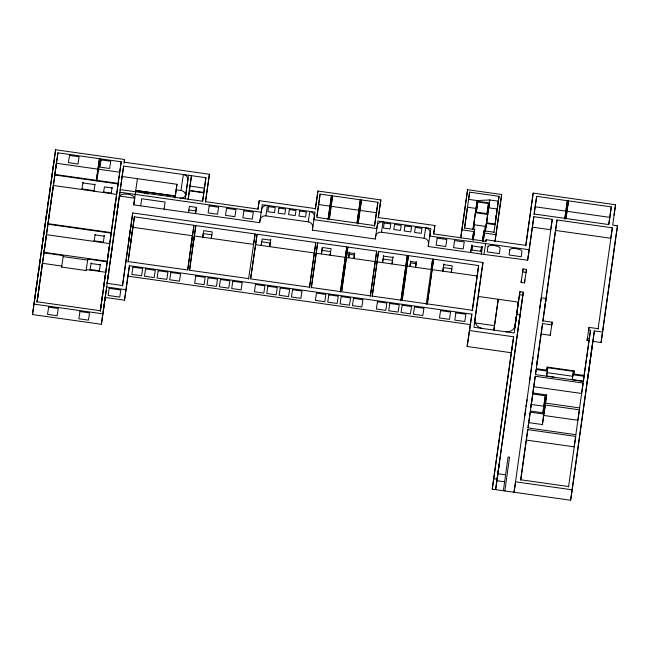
<?xml version="1.0" encoding="UTF-8"?>
<svg xmlns="http://www.w3.org/2000/svg" width="650" height="650" viewBox="0 0 650 650"><rect width="100%" height="100%" fill="white"/><g stroke="black" fill="none" stroke-linecap="round" stroke-linejoin="round"><path stroke-width="0.97" d="M511.615 349.822L511.875 347.88M493.951 232.716L499.046 196.324L469.633 192.164L468.544 199.363L477.141 200.574L489.71 199.956L498.314 201.175L495.064 224.721L486.468 223.511L487.264 217.661M189.434 190.385L203.873 192.433L205.928 177.71L123.614 166.067L101.408 324.301L32.5 314.551L55.616 149.752L124.532 159.494L124.15 162.191L209.414 174.257L205.587 201.671L258.042 209.089L259.22 200.663L315.486 208.618L317.939 191.035L380.835 199.932L378.381 217.514L434.891 225.509L433.721 233.935L485.924 241.321L486.143 239.752L525.891 245.375L533.179 193.099L615.55 204.758L612.706 225.119L617.5 225.794L601.087 342.509L592.8 341.339L570.627 500.248L492.245 489.166L512.054 347.214M32.5 314.551L55.616 149.752M36.969 302.25L42.396 263.307L61.734 266.045L61.587 267.069L86.101 270.53L87.823 259.074L107.242 261.82L100.417 310.749L37.148 301.795L43.981 252.874L63.31 255.604L63.164 256.628L87.677 260.098L87.823 259.074M43.875 252.712L46.394 234.658L109.663 243.612L111.239 233.171L47.978 224.226M47.864 224.169L54.844 175.013L118.105 183.966L107.323 261.259L44.054 252.306L54.844 175.013M54.99 173.095L57.939 152.831L99.458 158.697L96.444 180.326L54.917 174.452L57.939 152.831M93.974 190.637L93.892 191.197L94.973 184.056L94.892 184.616L82.875 182.918L82.956 182.357L81.884 189.499L81.957 188.939L94.868 190.767M96.371 179.952L99.458 158.697M96.85 181.025L100.076 158.787L121.209 161.777L118.186 183.406L97.061 180.416M86.101 270.53L86.247 269.514L105.666 272.261L107.242 261.82M100.214 311.35L105.666 272.261M107.144 261.674L109.663 243.612M111.142 233.009L118.105 183.966M117.983 184.007L121.209 161.777M101.408 324.301L105.162 297.448L124.508 300.186L129.439 265.704L471.859 314.145L467.155 346.499L511.225 352.731L513.638 336.781L469.568 330.541M111.402 252.671L107.112 283.457L107.575 280.646M111.54 251.688L119.381 195.536M120.079 190.531L123.614 166.067M122.419 285.943L132.73 212.956L482.974 262.502L473.931 327.267L514.166 332.954L519.927 291.671L523.307 292.151L495.625 489.645L521.731 302.583M259.659 222.666L260.033 220.025A5.306 4.851 8.6 0 1 265.874 215.873L267.451 205.433A5.306 4.851 8.6 0 0 261.609 209.592L259.659 222.666L133.737 204.856L134.656 198.291M135.476 192.408L137.386 178.677M132.73 212.956L122.598 285.529L107.242 283.359M135.688 191.774L133.737 204.856M127.985 262.056L132.836 227.297L192.416 235.722L193.993 225.29L134.412 216.856L132.982 226.346M134.412 216.856L128.172 261.576L187.752 270.002L193.993 225.29M124.508 300.186L125.019 296.53M125.149 295.563L129.439 265.704M175.053 197.649L176.987 184.283L122.037 176.507M176.987 184.283L175.061 197.893M185.258 198.794L188.541 175.256M189.231 191.019L191.49 175.671L188.207 199.209M187.679 269.685L192.416 235.722M195.869 210.949L195.496 213.59L196.438 207.374L189.386 206.375L188.443 212.599L188.817 209.958L195.869 210.949L196.406 207.399M189.516 269.953L192.66 247.471M248.519 279.126L255.141 233.935L195.837 225.55L192.79 246.496L194.252 236.486M195.837 225.55L189.597 270.262L248.658 278.614M203.661 193.058L205.928 177.71M188.232 198.372L189.386 190.783L203.816 192.822L202.646 201.248L120.331 189.605M205.376 202.312L209.414 174.257M375.261 239.021L375.627 236.381A5.306 4.851 8.6 0 1 381.469 232.221L383.045 221.788A5.306 4.851 8.6 0 0 377.211 225.94L375.261 239.021L312.366 230.124L312.731 227.484A5.306 4.851 8.6 0 0 308.254 221.869L265.874 215.873M315.266 209.292L317.939 191.035M316.908 216.19L320.109 194.098L331.476 195.699L328.226 219.018L316.859 217.409L320.109 194.098M309.392 287.739L315.819 242.523L257.099 234.211L250.624 278.411M315.819 242.523L309.587 287.235L250.616 278.891L257.099 234.211M311.236 287.999L317.663 242.783L346.783 246.903L340.543 291.614L311.423 287.495L317.663 242.783M321.929 250.38L321.433 253.971L322.408 247.496L331.094 248.722L330.119 255.206L330.614 251.607L321.929 250.38L322.351 247.601M327.998 219.741L331.476 195.699M329.241 218.92L332.581 195.861L360.344 199.786L357.094 223.096L329.331 219.172L332.581 195.861M340.348 292.118L346.783 246.903M341.583 291.273L347.88 247.057L376.691 251.136L370.451 295.848L341.64 291.769L347.88 247.057M349.448 252.232L348.644 257.822L349.399 252.826M357.004 222.852L360.344 199.786M357.971 223.982L361.449 199.94L377.91 202.272L374.66 225.582L358.199 223.251L361.449 199.94M354.689 252.972L353.884 258.57L354.64 253.573L347.059 252.501M374.433 226.306L377.91 202.272M378.17 218.189L379.121 211.347M370.264 296.343L376.691 251.136M372.101 296.603L378.536 251.396L407.322 255.466L401.082 300.178L372.296 296.108L378.536 251.396M400.887 300.682L407.322 255.466M401.984 300.836L408.411 255.621L432.689 259.049L426.254 304.265M408.411 255.621L402.171 300.332L426.449 303.769M416.374 261.698L415.569 267.288L416.325 262.299L410.727 261.503M602.672 332.077L594.376 330.899L572.203 489.816L515.629 481.812L514.053 492.245L552.264 219.318L533.837 216.71L529.222 249.738L485.615 243.571L483.982 254.402L428.204 246.512L428.577 243.872A5.306 4.851 8.6 0 0 424.101 238.257L381.469 232.221M427.156 304.395L433.582 259.179L478.636 265.549L472.396 310.269L427.343 303.891L433.582 259.179M460.72 237.843L467.594 189.702L501.678 194.521L495.016 241.686M460.777 237.859L467.594 189.702M469.633 192.164L464.62 228.061L474.695 229.482L473.509 237.965L472.777 237.859L472.534 239.428M477.141 200.574L473.208 228.353L473.858 223.787M473.793 229.556L474.451 224.811M472.777 237.859L473.663 231.514L472.452 239.517M477.774 202.028L476.361 212.136L487.11 213.655L488.516 203.548L477.774 202.028L476.263 212.03M472.201 246.342L471.697 249.974L472.412 245.221M467.155 346.499L471.859 314.145M472.209 310.765L478.636 265.549M481.593 246.748L480.968 251.282L481.683 246.529M482.544 240.841L483.966 230.799L494.041 232.221M484.534 231.075L485.201 226.33M483.283 240.947L484.404 233.033L483.194 241.036M485.355 231.498L486.598 221.658M485.461 230.75L489.71 199.956L489.564 200.947M473.72 224.705L485.932 226.436L489.352 202.971L477.132 201.248L475.889 209.438M474.841 319.881L477.977 297.391M481.39 272.935L478.116 296.416L518.351 302.112L514.767 327.771M483.982 254.402L527.646 260.179L529.222 249.738M485.615 243.571L429.788 236.072L430.836 228.548L377.886 221.057L376.838 228.581L313.942 219.684L314.99 212.16L262.291 204.701L261.243 212.233L119.957 192.246L119.389 196.032L134.745 198.201M496.259 215.223L495.983 217.189L496.251 215.402M494.951 241.662L501.678 194.521M493.854 330.265L498.233 299.26L493.854 330.184M525.712 245.757L533.179 193.099M512.33 345.264L512.598 343.322M521.097 282.449L523.104 268.921L526.484 269.401L524.469 282.929L521.097 282.449L521.528 279.362M492.245 489.166L513.638 336.781M523.104 268.921L522.673 272.009L526.053 272.488L526.484 269.401M524.469 282.929L524.899 279.833M527.646 260.179L533.837 216.71M533.999 214.638L535.096 206.781L565.809 211.128L567.385 200.688L536.673 196.349L535.242 205.839M536.673 196.349L534.211 214.012L564.923 218.359L567.385 200.688M503.368 490.734L508.081 456.974L509.551 457.186L504.839 490.945M520.617 480.196L526.077 441.074M527.971 427.538L528.653 422.606L542.401 424.556L545.244 405.007L579.418 409.841L575.754 435.207M532.707 393.583L535.242 376.269L583.156 383.045L579.491 408.411M542.75 321.596L555.336 231.424M568.531 486.972L575.713 436.41L527.8 429.634L520.796 479.789L568.709 486.566M535.242 376.269L528.036 427.944L575.941 434.72M572.975 374.733L573.446 371.361L547.771 367.729L547.3 371.101L536.185 369.525L535.478 374.579L583.391 381.355L584.098 376.301L572.975 374.733L572.236 379.649L583.351 381.225M598.073 329.152L612.332 227.817L557.05 219.993L542.977 320.881L552.191 322.181L551.809 324.878L542.596 323.578L536.307 368.68L546.804 370.167L547.235 367.079L574.145 370.882L573.714 373.977L584.212 375.456M564.712 218.977L565.809 211.128M565.817 219.139L568.49 200.85L611.301 206.903L608.839 224.567L566.028 218.514L568.49 200.85M537.761 357.955L536.697 364.967L541.019 334.011L550.233 335.319L550.607 332.621M553.8 377.041L546.561 376.017L547.032 372.645L572.707 376.277L572.236 379.649M542.783 413.238L545.334 395.785L532.773 394.014L531.334 403.496M545.334 395.785L542.961 412.815L530.392 411.036M542.401 424.556L543.668 415.439L577.842 420.274L579.418 409.841M545.244 405.007L543.977 414.115L530.238 412.173L528.799 421.663M532.911 392.974L546.658 394.916L545.512 403.098L579.686 407.924M588.933 340.787L587.088 340.527L587.462 337.829M598.252 328.697L589.038 327.397L588.664 330.094L590.509 330.354L584.033 375.871M608.766 224.209L611.301 206.903M601.087 342.509L615.786 237.234M464.482 228.093L467.448 207.228L476.044 208.439L473.062 229.442M514.678 328.039L518.351 302.112M52.821 169.089L53.917 161.858M51.399 179.286L52.496 172.055M49.286 194.447L50.383 187.208M47.864 204.636L48.961 197.405M45.833 219.164L46.93 211.932M44.411 229.361L45.508 222.121M42.786 241.044L43.875 233.805M41.364 251.241L42.453 244.002M39.292 266.069L40.389 258.83M37.871 276.266L38.959 269.027M35.815 290.964L36.912 283.733M34.393 301.161L35.49 293.922M55.518 169.471L56.615 162.24M54.917 174.241L55.193 172.437M51.984 194.829L53.081 187.59M50.562 205.018L51.651 197.787M48.531 219.546L49.627 212.314M46.54 233.707L48.206 222.503M45.484 241.426L46.572 234.187M44.054 251.623L45.151 244.384M41.99 266.451L43.981 252.874M40.568 276.648L41.657 269.409M38.512 291.346L39.609 284.107M37.091 301.543L38.188 294.304M61.587 267.069L63.31 255.604M100.076 158.787L98.499 169.227L119.624 172.218M114.611 208.138L115.603 201.606M113.522 215.938L114.514 209.406M107.705 257.66L108.485 252.484M108.461 252.257L109.241 247.081M104.812 278.387L105.796 271.854M103.642 286.764L104.634 280.231M101.733 300.625L102.83 293.394M100.311 310.822L101.408 303.591M123.955 163.296L124.532 159.494M117.561 208.553L118.552 202.02M116.472 216.352L117.463 209.82M110.654 258.082L111.434 252.907M111.54 251.81L112.06 248.357M107.762 278.801L108.745 272.269M104.683 301.048L106.738 287.007L126.084 289.746M103.261 311.244L104.358 304.005M129.781 233.188L130.861 226.078M128.44 242.832L129.513 235.722M130.626 243.141L131.698 236.039M131.974 233.496L133.047 226.387M140.668 205.839L141.741 198.746L165.132 202.053L164.06 209.146M180.968 190.482L183.381 174.525A5.208 4.761 8.6 0 1 187.882 179.977L185.469 195.926A5.208 4.761 8.6 0 0 180.968 190.482L176.15 189.8M185.453 197.121L185.908 194.131A5.208 4.761 8.6 0 1 180.099 198.063M190.946 246.236L192.408 236.226M202.524 201.362L203.816 192.822M257.928 209.203L259.22 200.663M255.141 233.935L253.565 244.376L194.261 235.982M270.782 239.363L269.726 246.659L270.229 243.068L261.69 241.857L261.194 245.456L262.169 238.972L270.701 240.183M308.254 221.869L309.831 211.429A5.306 4.851 8.6 0 1 314.308 217.043L312.366 230.124M379.259 210.373L380.835 199.932M383.614 255.312L382.549 262.624L383.053 259.025L392.519 260.366L392.015 263.957L393.079 256.652M410.776 260.91L409.971 266.5L410.475 262.909L416.073 263.697M424.101 238.257L425.677 227.817A5.306 4.851 8.6 0 1 430.154 233.431L428.204 246.512M433.599 234.049L434.891 225.509M432.689 259.049L431.104 269.49L406.835 266.053M443.877 263.851L442.812 271.148L443.316 267.548L451.766 268.743L451.271 272.342L452.246 265.858L443.796 264.664M471.681 245.115L470.592 252.509L470.957 249.868L481.699 251.387L481.333 254.028L482.422 246.634M473.038 240.622L474.695 229.482M482.454 240.931L483.966 230.799M486.85 214.549L488.516 203.548M489.352 202.971L488.613 207.821L497.218 209.04M486.468 223.511L486.582 222.763L495.178 223.982M485.859 241.646L486.143 239.752M481.293 273.666L482.974 262.502M498.16 202.166L499.046 196.324M517.92 305.199L519.927 291.671M514.832 327.941L515.263 325.098A8.531 7.8 8.6 0 1 505.879 331.784M515.174 324.862L516.75 314.421L520.13 314.901L518.554 325.333M521.3 305.679L523.307 292.151M499.427 463.255L497.851 473.688L505.594 474.784M498.452 470.275L496.876 480.707L504.611 481.804M552.264 219.318L550.68 229.751L532.253 227.143M539.727 308.279L541.304 297.846L546.097 298.521L544.513 308.961M531.911 364.284L532.967 357.281M530.571 373.888L531.627 366.884M529.417 382.151L530.636 373.872M525.988 406.697L527.053 399.693M524.648 416.301L525.712 409.297M557.05 219.993L555.474 230.433L610.756 238.249L612.332 227.817M541.166 333.068L542.596 323.578M535.47 374.27L536.185 369.525M531.838 400.368L530.782 407.371L531.188 404.446L543.758 406.226M527.8 429.634L526.224 440.066L574.129 446.843L575.713 436.41M550.233 335.319L552.191 322.181M546.715 370.524L547.235 367.079M546.561 376.017L547.771 367.729M545.366 403.455L546.658 394.916M572.666 376.529L573.446 371.361M573.487 375.188L574.145 370.882M587.088 340.527L589.038 327.397M588.673 342.899L590.509 330.354M587.186 353.519L588.624 343.817M585.707 364.138L587.145 354.437M584.228 374.749L585.658 365.056M583.156 383.045L581.579 393.477L533.666 386.701M583.212 382.102L584.098 376.301M592.54 343.452L594.376 330.899M591.061 354.063L592.491 344.37M588.64 371.459L589.526 365.601M589.574 364.683L591.012 354.981M587.015 383.053L588.047 376.22M588.096 375.302L589.128 368.469M570.627 500.248L572.203 489.816M613.974 215.191L615.55 204.758M615.924 236.234L617.5 225.794M383.533 256.141L392.998 257.457M566.914 211.283L609.724 217.344M475.532 212.704L487.752 214.435M56.363 163.264L97.882 169.138M189.914 186.111L204.344 188.151M318.533 204.531L329.899 206.139M331.004 206.294L358.767 210.226M359.873 210.381L376.334 212.713M461.988 229.864L474.394 231.619M483.665 232.928L496.072 234.682M482.779 239.281L483.519 239.379M135.744 190.45L175.338 196.056L135.744 190.45L148.346 194.066M53.267 185.453L116.529 194.399M471.599 245.854L482.341 247.374M349.139 254.231L354.388 254.971M255.523 244.652L314.243 252.956M316.087 253.216L345.199 257.335M346.304 257.489L375.115 261.568M376.959 261.828L405.738 265.899M432.006 269.62L477.059 275.99M48.051 223.665L111.321 232.611M519.496 294.759L522.876 295.238M587.405 338.227L589.249 338.488M474.435 322.814L494.552 325.666M127.863 276.144L470.283 324.577M34.076 304.111L102.993 313.861M493.829 478.725L497.201 479.204M482.227 328.437A8.531 7.8 8.6 0 1 475.028 319.402M119.949 196.113A7.191 2.909 7.9 0 1 127.497 194.236A7.199 2.917 7.9 0 1 134.469 198.161M90.171 269.49L90.098 270.059L91.163 262.957L91.081 263.518L100.238 264.818L100.319 264.257L99.255 271.351L99.328 270.79L90.171 269.49M94.169 240.841L94.096 241.41L95.16 234.301L95.079 234.869L104.244 236.161L104.317 235.601L103.252 242.702L103.326 242.141L94.169 240.841M103.642 192.01L103.561 192.571L104.423 186.899L112.052 187.98L112.133 187.419L111.199 193.651L111.28 193.082L103.642 192.01M203.239 233.594L202.735 237.185L203.718 230.701L212.274 231.912L211.291 238.396L211.794 234.796L203.239 233.594M69.493 155.415L68.396 162.654L78.008 164.011L79.105 156.78L69.493 155.415M48.636 307.125L47.539 314.364L57.151 315.721L58.248 308.482L48.636 307.125M101.099 159.884L100.002 167.123L109.622 168.48L110.711 161.249L101.099 159.884M79.934 311.553L78.845 318.793L88.457 320.149L89.554 312.91L79.934 311.553M109.168 288.34L108.095 295.449L119.763 297.099L120.843 289.998L109.168 288.34M132.933 267.142L131.836 274.422L141.57 275.795L142.675 268.515L132.933 267.142M145.567 268.921L144.463 276.209L154.196 277.582L155.301 270.303L145.567 268.921M158.194 270.709L157.097 277.989L166.831 279.37L167.928 272.09L158.194 270.709M170.82 272.496L169.723 279.776L179.457 281.158L180.562 273.877L170.82 272.496M195.756 276.023L194.651 283.303L204.092 284.643L205.197 277.363L195.756 276.023M209.162 205.871L208.106 212.891L217.531 214.224L218.595 207.204L209.162 205.871M208.097 277.769L207.001 285.049L216.418 286.382L217.514 279.102L208.097 277.769M226.533 208.333L225.477 215.345L234.902 216.678L235.966 209.666L226.533 208.333M220.447 279.516L219.342 286.796L228.759 288.129L229.864 280.849L220.447 279.516M232.789 281.263L231.693 288.543L241.109 289.876L242.206 282.596L232.789 281.263M243.904 210.787L242.84 217.799L252.273 219.139L253.329 212.119L243.904 210.787M255.515 284.481L254.41 291.761L263.827 293.093L264.932 285.813L255.515 284.481M268.588 206.643L267.824 211.689L274.463 212.631L275.226 207.577L268.588 206.643M278.956 208.106L278.192 213.159L284.838 214.094L285.602 209.048L278.956 208.106M267.857 286.227L266.76 293.507L276.177 294.84L277.274 287.56L267.857 286.227M289.331 209.576L288.567 214.622L295.214 215.564L295.977 210.519L289.331 209.576M280.207 287.974L279.102 295.254L288.519 296.587L289.624 289.299L280.207 287.974M299.707 211.047L298.943 216.092L305.581 217.035L306.345 211.981L299.707 211.047M292.549 289.721L291.452 297.001L300.869 298.334L301.966 291.046L292.549 289.721M316.485 293.101L315.38 300.381L324.797 301.714L325.902 294.434L316.485 293.101M328.827 294.848L327.73 302.128L337.147 303.461L338.244 296.181L328.827 294.848M341.177 296.595L340.072 303.875L349.489 305.207L350.594 297.928L341.177 296.595M353.519 298.342L352.422 305.622L361.839 306.954L362.936 299.674L353.519 298.342M384.183 222.991L383.419 228.044L390.057 228.979L390.821 223.933L384.183 222.991M377.455 301.73L376.35 309.01L385.767 310.342L386.872 303.062L377.455 301.73M394.558 224.461L393.794 229.507L400.433 230.449L401.196 225.396L394.558 224.461M389.797 303.477L388.7 310.757L398.117 312.089L399.214 304.801L389.797 303.477M404.934 225.924L404.17 230.977L410.808 231.92L411.572 226.866L404.934 225.924M402.147 305.224L401.042 312.504L410.459 313.836L411.564 306.548L402.147 305.224M415.309 227.394L414.546 232.448L421.184 233.382L421.948 228.337L415.309 227.394M414.489 306.963L413.392 314.251L422.809 315.583L423.906 308.295L414.489 306.963M437.174 238.127L436.109 245.139L445.754 246.504L446.818 239.493L437.174 238.127M440.578 310.659L439.473 317.939L449.491 319.353L450.588 312.073L440.578 310.659M454.61 240.589L453.554 247.609L463.198 248.974L464.254 241.954L454.61 240.589M455.886 312.821L454.781 320.101L464.791 321.523L465.896 314.234L455.886 312.821M487.923 246.789L487.151 251.899L499.33 253.622L500.102 248.511A5.013 2.031 7.9 0 0 495.438 245.806L493.188 245.481A5.013 2.031 7.9 0 0 487.923 246.789M509.795 249.884L509.023 254.987L521.194 256.709L521.966 251.607A5.013 2.031 7.9 0 0 517.303 248.893L515.06 248.576A5.013 2.031 7.9 0 0 509.795 249.884"/></g></svg>
